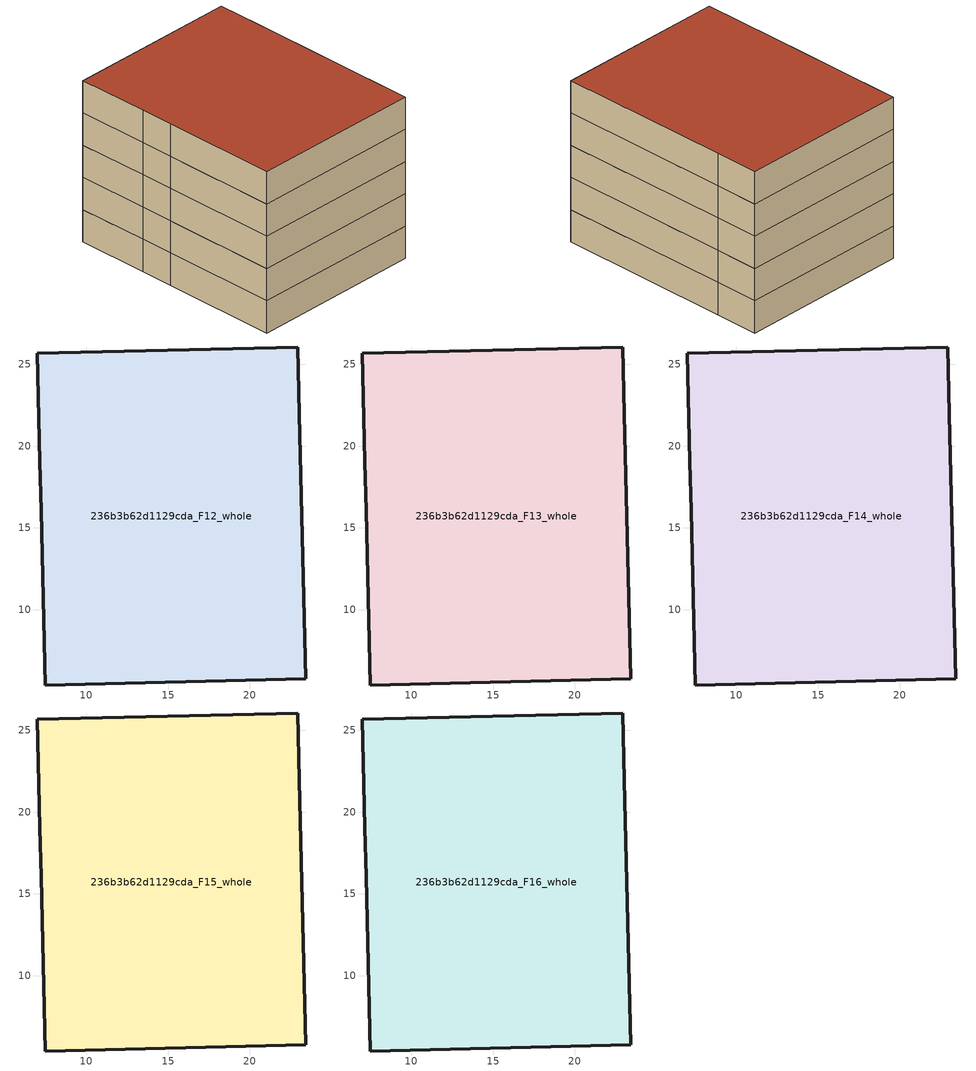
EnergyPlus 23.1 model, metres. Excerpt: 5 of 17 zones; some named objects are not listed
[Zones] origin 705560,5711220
236b3b62d1129cda_F12_whole
 floor to 236b3b62d1129cda_F11_whole (EU_floor_Construction): 22.91,26.05 23.01,21.95 23.4,5.79 7.5,5.41 7.24,16.05 7.17,19.05 7.01,25.68 z36
 wall outside (EU_wall_Construction): 7.01,25.68 7.17,19.05 7.24,16.05 7.5,5.41 23.4,5.79 23.01,21.95 22.91,26.05 7.01,25.68 z36:39
236b3b62d1129cda_F13_whole
 floor to 236b3b62d1129cda_F12_whole (EU_floor_Construction): 22.91,26.05 23.01,21.95 23.4,5.79 7.5,5.41 7.24,16.05 7.17,19.05 7.01,25.68 z39
 wall outside (EU_wall_Construction): 7.01,25.68 7.17,19.05 7.24,16.05 7.5,5.41 23.4,5.79 23.01,21.95 22.91,26.05 7.01,25.68 z39:42
236b3b62d1129cda_F14_whole
 floor to 236b3b62d1129cda_F13_whole (EU_floor_Construction): 22.91,26.05 23.01,21.95 23.4,5.79 7.5,5.41 7.24,16.05 7.17,19.05 7.01,25.68 z42
 wall outside (EU_wall_Construction): 7.01,25.68 7.17,19.05 7.24,16.05 7.5,5.41 23.4,5.79 23.01,21.95 22.91,26.05 7.01,25.68 z42:45
236b3b62d1129cda_F15_whole
 floor to 236b3b62d1129cda_F14_whole (EU_floor_Construction): 22.91,26.05 23.01,21.95 23.4,5.79 7.5,5.41 7.24,16.05 7.17,19.05 7.01,25.68 z45
 wall outside (EU_wall_Construction): 7.01,25.68 7.17,19.05 7.24,16.05 7.5,5.41 23.4,5.79 23.01,21.95 22.91,26.05 7.01,25.68 z45:48
236b3b62d1129cda_F16_whole
 floor to 236b3b62d1129cda_F15_whole (EU_floor_Construction): 22.91,26.05 23.01,21.95 23.4,5.79 7.5,5.41 7.24,16.05 7.17,19.05 7.01,25.68 z48
 wall outside (EU_wall_Construction): 7.01,25.68 7.17,19.05 7.24,16.05 7.5,5.41 23.4,5.79 23.01,21.95 22.91,26.05 7.01,25.68 z48:51
 roof outside (EU_roof_Construction): 23.4,5.79 23.01,21.95 22.91,26.05 7.01,25.68 7.17,19.05 7.24,16.05 7.5,5.41 z51
[Building]
EU S2 Campaign: North Axis=0; Terrain=City; Solar Distribution=FullExterior
[Site:Location]
London: Latitude=51.5; Longitude=-0.5; Time Zone=0; Elevation=25
[SizingPeriod:WeatherFileDays]
AnnualSizingPeriod: Begin Month=1; Begin Day of Month=1; End Month=12; End Day of Month=31; Day of Week for Start Day=Monday; Use Weather File Daylight Saving Period=No; Use Weather File Rain and Snow Indicators=No
[MATERIAL]
EU_InternalMass_Material: Roughness=MediumRough; Thickness=0.1; Conductivity=1; Density=1800; Specific Heat=900; Thermal Absorptance=0.9; Solar Absorptance=0.7; Visible Absorptance=0.7
[MATERIAL:NOMASS] Roughness=MediumRough; Thermal Absorptance=0.9; Solar Absorptance=0.7; Visible Absorptance=0.7
Name | Thermal Resistance
EU_wall_NoMass | 0.635353
EU_roof_NoMass | 0.675062
EU_floor_NoMass | 1.96382
[CONSTRUCTION]
EU_wall_Construction: EU_wall_NoMass
EU_roof_Construction: EU_roof_NoMass
EU_floor_Construction: EU_floor_NoMass
EU_InternalMass_Construction: EU_InternalMass_Material
[ZONE] Type=1; Multiplier=1; Ceiling Height=autocalculate; Volume=967.39; Floor Area=autocalculate; Part of Total Floor Area=Yes
236b3b62d1129cda_F12_whole; 236b3b62d1129cda_F13_whole; 236b3b62d1129cda_F14_whole; 236b3b62d1129cda_F15_whole; 236b3b62d1129cda_F16_whole
[INTERNALMASS] Construction=EU_InternalMass_Construction; Surface Area=322.463
Name | Zone or ZoneList
236b3b62d1129cda_F12_whole_EU_InternalMass | 236b3b62d1129cda_F12_whole
236b3b62d1129cda_F13_whole_EU_InternalMass | 236b3b62d1129cda_F13_whole
236b3b62d1129cda_F14_whole_EU_InternalMass | 236b3b62d1129cda_F14_whole
236b3b62d1129cda_F15_whole_EU_InternalMass | 236b3b62d1129cda_F15_whole
236b3b62d1129cda_F16_whole_EU_InternalMass | 236b3b62d1129cda_F16_whole
[OTHEREQUIPMENT] Fuel Type=Electricity; Design Level Calculation Method=Watts/Area; Power per Zone Floor Area=1; Fraction Latent=0; Fraction Radiant=0; Fraction Lost=0; Carbon Dioxide Generation Rate=0; EndUse Subcategory=EU_Step8_InternalGains
Name | Zone or ZoneList or Space or SpaceList | Schedule
EU_Step8_InternalGain_236b3b62d1129cda_F12_whole_f000 | 236b3b62d1129cda_F12_whole | EU_Step8_GainSchedule_236b3b62d1129cda_F12_whole_f000
EU_Step8_InternalGain_236b3b62d1129cda_F13_whole_f000 | 236b3b62d1129cda_F13_whole | EU_Step8_GainSchedule_236b3b62d1129cda_F13_whole_f000
EU_Step8_InternalGain_236b3b62d1129cda_F14_whole_f000 | 236b3b62d1129cda_F14_whole | EU_Step8_GainSchedule_236b3b62d1129cda_F14_whole_f000
EU_Step8_InternalGain_236b3b62d1129cda_F15_whole_f000 | 236b3b62d1129cda_F15_whole | EU_Step8_GainSchedule_236b3b62d1129cda_F15_whole_f000
EU_Step8_InternalGain_236b3b62d1129cda_F16_whole_f000 | 236b3b62d1129cda_F16_whole | EU_Step8_GainSchedule_236b3b62d1129cda_F16_whole_f000
[ZONEVENTILATION:DESIGNFLOWRATE] Schedule=EU_AlwaysOn; Design Flow Rate Calculation Method=AirChanges/Hour; Air Changes per Hour=0.555504; Ventilation Type=Natural; Fan Pressure Rise=0; Fan Total Efficiency=1; Constant Term Coefficient=1; Temperature Term Coefficient=0; Velocity Term Coefficient=0; Velocity Squared Term Coefficient=0; Minimum Indoor Temperature=-100; Maximum Indoor Temperature=100; Delta Temperature=-100; Minimum Outdoor Temperature=-100; Maximum Outdoor Temperature=100; Maximum Wind Speed=40
Name | Zone or ZoneList or Space or SpaceList
EU_ConstantAir_236b3b62d1129cda_F12_whole | 236b3b62d1129cda_F12_whole
EU_ConstantAir_236b3b62d1129cda_F13_whole | 236b3b62d1129cda_F13_whole
EU_ConstantAir_236b3b62d1129cda_F14_whole | 236b3b62d1129cda_F14_whole
EU_ConstantAir_236b3b62d1129cda_F15_whole | 236b3b62d1129cda_F15_whole
EU_ConstantAir_236b3b62d1129cda_F16_whole | 236b3b62d1129cda_F16_whole
[HVACTEMPLATE:ZONE:IDEALLOADSAIRSYSTEM] System Availability Schedule=EU_AlwaysOn; Maximum Heating Supply Air Temperature=50; Minimum Cooling Supply Air Temperature=13; Maximum Heating Supply Air Humidity Ratio=0.0156; Minimum Cooling Supply Air Humidity Ratio=0.0077; Heating Limit=NoLimit; Cooling Limit=NoLimit; Heating Availability Schedule=EU_AlwaysOn; Cooling Availability Schedule=EU_CoolingOff; Dehumidification Control Type=ConstantSensibleHeatRatio; Cooling Sensible Heat Ratio=0.7; Dehumidification Setpoint=60; Humidification Control Type=None; Humidification Setpoint=30; Outdoor Air Method=None; Outdoor Air Flow Rate per Person=0.00944; Outdoor Air Flow Rate per Zone Floor Area=0; Outdoor Air Flow Rate per Zone=0; Demand Controlled Ventilation Type=None; Outdoor Air Economizer Type=NoEconomizer; Heat Recovery Type=None; Sensible Heat Recovery Effectiveness=0.7; Latent Heat Recovery Effectiveness=0.65
Name | Template Thermostat
236b3b62d1129cda_F12_whole | EU_HeatOnly_236b3b62d1129cda_F12_whole
236b3b62d1129cda_F13_whole | EU_HeatOnly_236b3b62d1129cda_F13_whole
236b3b62d1129cda_F14_whole | EU_HeatOnly_236b3b62d1129cda_F14_whole
236b3b62d1129cda_F15_whole | EU_HeatOnly_236b3b62d1129cda_F15_whole
236b3b62d1129cda_F16_whole | EU_HeatOnly_236b3b62d1129cda_F16_whole
[SIZING:ZONE] Zone Cooling Design Supply Air Temperature Input Method=SupplyAirTemperature; Zone Cooling Design Supply Air Temperature=13; Zone Heating Design Supply Air Temperature Input Method=SupplyAirTemperature; Zone Heating Design Supply Air Temperature=50; Zone Cooling Design Supply Air Humidity Ratio=0.008; Zone Heating Design Supply Air Humidity Ratio=0.008; Cooling Design Air Flow Method=DesignDay; Cooling Design Air Flow Rate=0; Cooling Minimum Air Flow per Zone Floor Area=0.000762; Cooling Minimum Air Flow=0; Cooling Minimum Air Flow Fraction=0.2; Heating Design Air Flow Method=DesignDay; Heating Design Air Flow Rate=0; Heating Maximum Air Flow per Zone Floor Area=0.002032; Heating Maximum Air Flow=0.141576; Heating Maximum Air Flow Fraction=0.3; Account for Dedicated Outdoor Air System=No; Dedicated Outdoor Air System Control Strategy=NeutralSupplyAir; Dedicated Outdoor Air Low Setpoint Temperature for Design=autosize; Dedicated Outdoor Air High Setpoint Temperature for Design=autosize; Zone Load Sizing Method=Sensible Load Only No Latent Load; Zone Latent Cooling Design Supply Air Humidity Ratio Input Method=HumidityRatioDifference; Zone Cooling Design Supply Air Humidity Ratio Difference=0.005; Zone Latent Heating Design Supply Air Humidity Ratio Input Method=HumidityRatioDifference; Zone Humidification Design Supply Air Humidity Ratio Difference=0.005
236b3b62d1129cda_F12_whole; 236b3b62d1129cda_F13_whole; 236b3b62d1129cda_F14_whole; 236b3b62d1129cda_F15_whole; 236b3b62d1129cda_F16_whole
[SCHEDULE:CONSTANT]
Name | Hourly Value
EU_AlwaysOn | 1
EU_CoolingOff | 0
[SCHEDULE:FILE] Column Number=1; Rows to Skip at Top=0; Number of Hours of Data=8760; Column Separator=Comma; Interpolate to Timestep=No; Minutes per Item=60; Adjust Schedule for Daylight Savings=Yes
Name | File
EU_Step8_GainSchedule_236b3b62d1129cda_F12_whole_f000 | C:\Users\o_iseri\Desktop\OpenUBEM\openubem\outputs\eu_evidence\EU-11\GB-LDN-STDUNSTANS\idfs\236b3b62d1129cda\236b3b62d1129cda_F12_whole_f000_gain.csv
EU_Step8_GainSchedule_236b3b62d1129cda_F13_whole_f000 | C:\Users\o_iseri\Desktop\OpenUBEM\openubem\outputs\eu_evidence\EU-11\GB-LDN-STDUNSTANS\idfs\236b3b62d1129cda\236b3b62d1129cda_F13_whole_f000_gain.csv
EU_Step8_GainSchedule_236b3b62d1129cda_F14_whole_f000 | C:\Users\o_iseri\Desktop\OpenUBEM\openubem\outputs\eu_evidence\EU-11\GB-LDN-STDUNSTANS\idfs\236b3b62d1129cda\236b3b62d1129cda_F14_whole_f000_gain.csv
EU_Step8_GainSchedule_236b3b62d1129cda_F15_whole_f000 | C:\Users\o_iseri\Desktop\OpenUBEM\openubem\outputs\eu_evidence\EU-11\GB-LDN-STDUNSTANS\idfs\236b3b62d1129cda\236b3b62d1129cda_F15_whole_f000_gain.csv
EU_Step8_GainSchedule_236b3b62d1129cda_F16_whole_f000 | C:\Users\o_iseri\Desktop\OpenUBEM\openubem\outputs\eu_evidence\EU-11\GB-LDN-STDUNSTANS\idfs\236b3b62d1129cda\236b3b62d1129cda_F16_whole_f000_gain.csv
